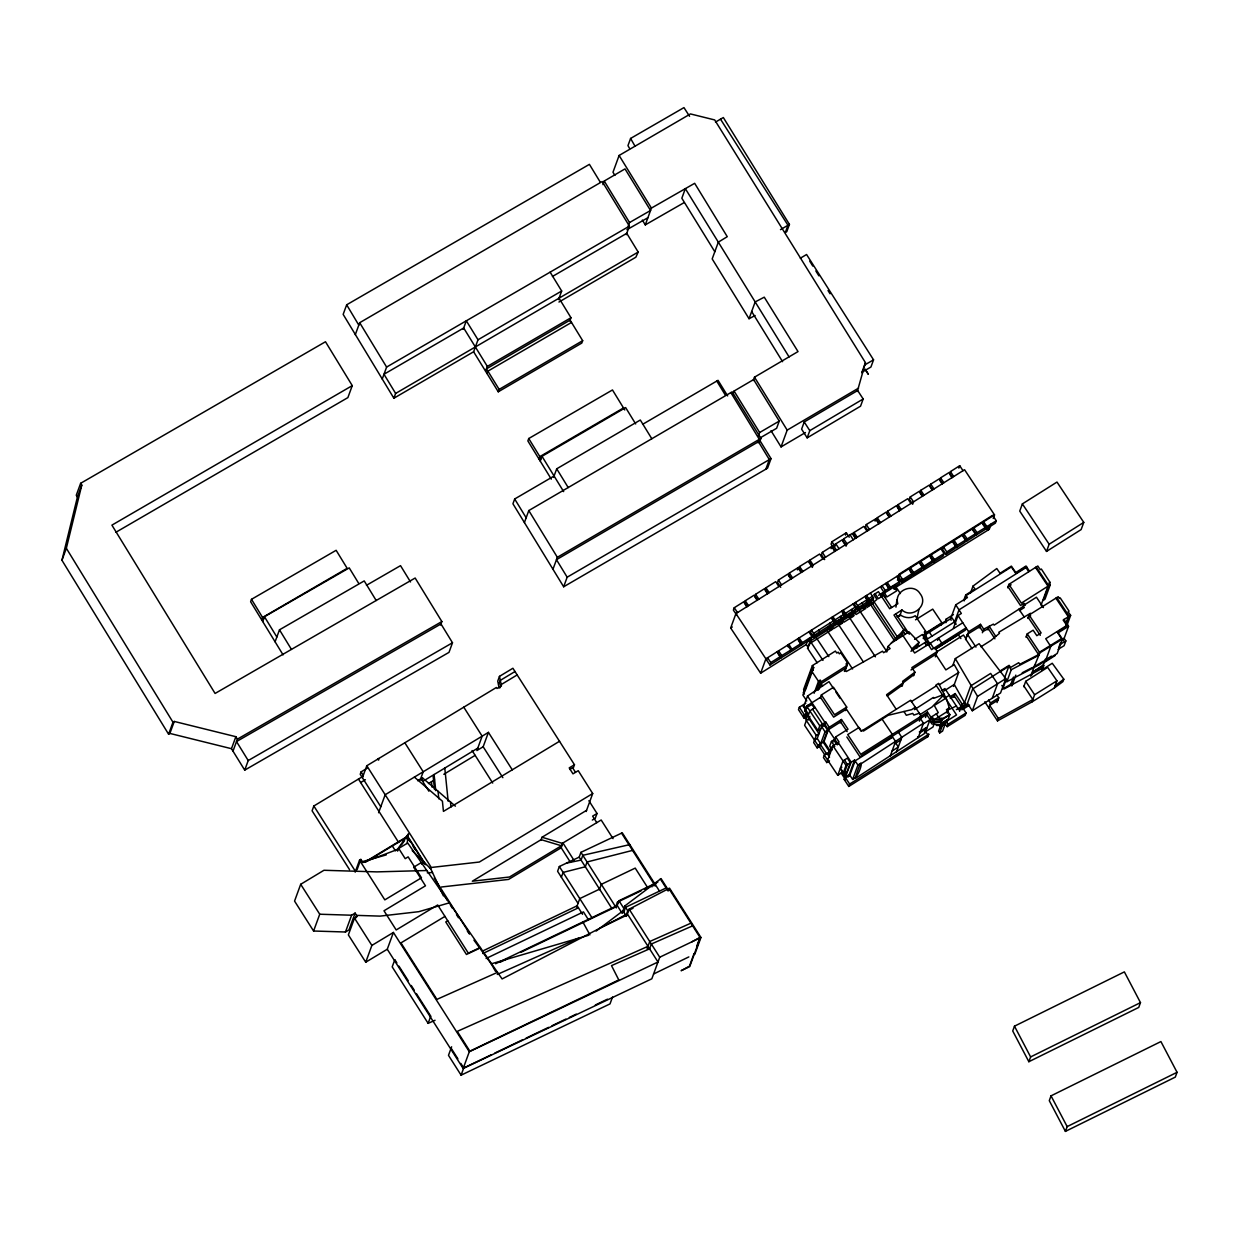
<?xml version="1.0" encoding="UTF-8"?>
<svg xmlns="http://www.w3.org/2000/svg" width="1239" height="1239" viewBox="0 0 1239 1239"><rect width="100%" height="100%" fill="white"/><g stroke="black" fill="none" stroke-linecap="round" stroke-linejoin="round"><path stroke-width="1.5" d="M407.104 843.558L408.514 833.832L397.084 849.892M232.994 751.144L237.377 739.156L235.859 736.694L174.265 721.439L169.882 733.426L168.597 734.216L61.95 560.276L77.391 497.102L81.774 485.115L80.643 483.303L325.485 341.747L352.263 385.623L347.88 397.611L115.877 532.274M61.95 560.276L66.333 548.288L81.774 485.115M857.311 391.493L865.442 362.655L714.686 119.935L690.448 113.926L619.113 155.464L612.98 172.252L614.916 175.396M896.897 599.691L895.952 607.156M80.643 483.303L76.26 495.29L77.391 497.102M168.597 734.216L172.98 722.229L174.265 721.439M600.342 182.303L589.408 164.353L346.672 304.794L343.157 314.381L393.878 398.23L473.608 351.768L478.006 339.78L561.67 291.01L550.131 272.146M261.692 619.872L262.575 617.471L347.152 568.314L336.141 550.302L251.486 599.32L250.603 601.72L283.065 654.858M355.299 334.7L359.682 322.713L602.216 181.529L629.397 226.133L626.268 234.698M262.699 621.513L264.449 616.712L349.228 567.88L358.737 583.445M244.718 770.131L248.218 760.545L236.51 741.557L440.976 623.96L452.498 642.762L448.998 652.364L244.718 770.131L231.476 748.697L235.859 736.694M275.089 641.802L279.487 629.815L364.22 580.921L376.191 600.512M382.232 379.057L386.614 367.069L629.397 226.133M393.878 398.23L395.628 393.429L638.178 252.059L626.764 233.335L552.455 276.467M463.185 329.373L466.313 320.808L478.006 339.78M362.903 776.388L313.839 806L312.089 810.802L349.553 869.654M485.595 371.22L487.345 366.419L570.978 317.726L559.037 298.212M487.02 373.528L487.903 371.142L571.504 322.434M426.836 870.506L376.919 871.884L323.952 870.274L300.69 884.305L294.557 901.094L313.591 931.016L345.464 932.007L348.98 929.885L355.128 913.097L357.266 916.457L354.509 918.13L348.36 934.903L365.737 962.207L387.265 949.244L393.413 932.456L469.302 1051.741L463.169 1068.514L387.265 949.244M473.608 351.768L498.264 391.787L499.147 389.387L582.671 340.679L570.095 320.127L486.478 368.819L499.147 389.387M367.007 768.304L361.091 771.882L360.224 774.282L380.791 806.728M362.408 777.736L366.806 765.748L496.374 687.49L497.009 688.466L501.439 685.787L499.487 676.355L512.9 668.255L574.478 764.742L573.161 768.335M313.591 931.016L319.739 914.227L300.69 884.305M558.541 299.575L561.67 291.01M440.604 624.998L441.858 621.56L415.158 578.024L215.09 693.453L111.913 525.135L352.263 385.623M602.928 184.626L604.245 181.033L625.014 168.891L650.552 210.491L629.536 222.54L628.219 226.133M355.159 872.179L359.542 860.191L360.843 859.401L362.934 862.53L396.217 849.939L407.724 842.985L502.105 978.949L627.383 913.948L657.986 962.006L469.302 1051.741M357.08 869.685L360.843 859.401M378.592 812.722L385.174 794.741L488.429 732.373L512.265 769.806M689.565 116.311L683.959 107.607L630.589 138.443L627.956 145.629L629.706 148.695M345.464 932.007L351.613 915.218L355.128 913.097M569.801 320.932L570.978 317.726M624.766 409.985L612.469 389.96L528.743 438.529L527.86 440.929L551.309 479.152M355.345 918.734L356.584 915.373L380.063 916.117L418.844 911.672L449.292 902.859M554.081 475.993L514.681 498.976L512.931 503.777L563.668 586.775L767.53 468.203L771.03 458.616L760.049 440.79L556.466 559.672L567.168 577.188L563.668 586.775M420.083 780.338L423.211 771.773L404.843 742.781M538.965 459.019L539.848 456.618L623.511 407.941M421.57 780.229L422.453 777.829L455.394 806.171M582.671 340.679L581.788 343.079L498.264 391.787M540.235 461.094L542.001 456.308L625.633 407.585L635.669 423.939M406.206 838.818L407.523 835.225L408.158 836.232M407.197 837.44L408.514 833.832M524.407 522.564L528.79 510.561L732.187 391.818L760.932 438.405L759.677 441.827M365.737 962.207L371.87 945.419L393.413 932.456M642.344 220.077L645.287 224.879L651.42 208.09L694.661 183.31L727.262 236.68L718.326 242.147L712.177 258.92L749.037 318.717L755.093 315.542M553.57 477.371L556.714 468.807L640.315 420.021L651.807 438.745M638.178 252.059L635.855 257.216L558.959 302.037M394.699 960.008L392.19 966.869L428.136 1023.352L435.059 1020.27M499.487 676.355L497.737 681.14L499.147 687.97M498.574 685.182L500.324 680.381L514.99 671.523M500.029 687.769L501.191 684.578L517.174 674.93M463.773 707.175L482.157 736.167L476.891 750.555L483.164 746.761L488.429 732.373M552.966 569.274L557.349 557.287L760.932 438.405M428.136 1023.352L430.63 1016.507M451.616 1046.785L448.487 1055.349L461.094 1075.173L610.006 1003.9L612.515 997.039M540.839 840.445L542.016 837.254L586.574 810.337M461.094 1075.173L464.222 1066.609M749.037 318.717L755.171 301.929L764.262 297.174L798.024 351.582L754.489 377.183L753.25 380.543M560.539 848.173L562.289 843.372L601.178 820.001L613.042 838.633M441.425 887L508.594 879.411L561.205 847.77L562.955 842.985L574.307 860.811M715.492 122.088L723.328 117.535L789.444 224.398L786.811 231.585L785.34 232.452L787.973 225.25L720.509 119.176M659.489 891.12L622.272 832.809L580.936 852.339L579.186 857.14L559.347 866.51L557.596 871.296L578.024 903.386M732.745 394.637L734.061 391.044L753.606 379.583L779.254 421.09L776.621 428.291L760.281 437.801M561.36 877.212L563.11 872.411L585.319 866.773L587.069 861.972L632.556 850.403M586.124 811.53L592.707 793.549L578.241 770.689L572.976 773.848L569.212 767.901L574.478 764.742M588.897 800.704L597.028 813.481L595.262 818.267L592.335 820.048M576.646 907.165L579.775 898.6L599.552 889.137M758.33 436.113L759.646 432.519L779.254 421.09M758.067 442.757L759.321 439.334L730.855 392.608M599.335 889.726L601.318 884.336L635.22 868.105L647.563 887.48M765.826 469.194L769.342 459.607L771.03 458.616M771.03 430.692L781.05 446.907L787.183 430.119L858.534 388.148M615.582 907.289L617.456 902.147L641.198 890.779M616.836 906.545L618.958 900.722L657.832 882.137M622.272 912.74L624.735 906.019L661.053 878.606L668.673 890.578M747.272 606.475L743.958 601.643L734.247 607.73L733.38 610.13L736.663 614.993M623.635 912.585L625.556 907.32L666.102 887.96L667.991 890.934M804.235 421.972L801.602 429.159L807.162 437.847L860.547 406.191L863.18 398.989L857.667 390.533L804.235 421.972L809.795 430.645L807.162 437.847M815.711 634.848L807.983 639.711L806.233 644.512L760.638 673.211L730.669 627.987L735.935 613.599L964.562 469.72L994.53 514.913L993.213 518.506M625.788 916.163L627.755 910.773L632.99 908.264M626.934 915.141L629.133 909.147L669.54 888.177L700.949 937.489L694.8 954.278L693.825 954.185M757.602 599.97L754.148 595.185L745.243 600.745L744.36 603.145L746.838 606.831M767.886 593.496L764.773 588.494L755.604 594.317L754.721 596.718L757.184 600.357M778.913 586.558L775.722 581.664L765.934 587.797L765.067 590.198L767.514 593.837M791.303 578.768L787.88 574.044L778.433 580.053L777.55 582.438L780.725 587.271M647.114 948.718L649.747 941.516L690.913 923.163M649.375 949.43L651.342 944.025L692.616 925.843M861.755 372.722L865.442 362.655M801.648 572.248L798.272 567.508L789.32 573.068L788.453 575.469L790.916 579.109M800.348 258.208L806.574 254.506L873.557 359.837L870.924 367.023L861.926 372.242M797.389 569.909L798.272 567.508M760.638 673.211L765.903 658.823L994.53 514.913M811.932 565.774L808.587 560.957L799.542 566.533L798.659 568.918L800.363 571.38M700.949 937.489L659.737 957.22L651.838 978.795L463.169 1068.514M770.797 662.571L767.561 657.785L766.678 660.17L769.93 664.971L770.797 662.571L780.415 656.531L777.24 651.683M809.888 560.105L809.021 562.506L812.319 567.385L813.187 564.984L809.888 560.105L819.629 554.034L822.882 558.897M780.415 656.531L779.532 658.931L769.93 664.971M781.747 655.617L778.619 650.816L777.736 653.216L780.88 658.017L781.747 655.617L790.854 649.995L787.648 645.132M787.973 646.773L788.856 644.373L791.953 649.282L791.071 651.668L800.317 645.813L801.184 643.413L797.87 638.704M835.21 551.123L831.958 546.291L822.34 552.377L821.457 554.778L824.647 559.61M790.854 649.995L789.986 652.395L780.88 658.017M849.211 537.215L846.345 532.739L831.927 541.722L831.059 544.122L833.057 547.142M831.075 548.691L831.958 546.291M832.453 547.808L833.32 545.423L842.226 539.801L845.587 544.602M802.33 642.638L799.14 637.899L798.272 640.3L801.463 645.039L802.33 642.638L811.979 636.474L808.804 631.813M843.651 538.841L842.768 541.242L846.067 546.136L846.949 543.735L843.651 538.841L852.571 533.266L855.979 538.051M845.478 535.14L846.345 532.739M668.859 888.533L700.252 937.83L689.72 966.606L681.125 970.71L689.442 966.172L694.057 953.581M696.69 946.379L699.973 937.396L691.656 941.934M817.151 662.741L807.534 648.245L810.167 641.059L869.855 603.486L894.403 640.563M811.979 636.474L811.111 638.875L801.463 645.039M809.021 645.922L811.003 640.532L812.072 642.143L832.159 629.505L831.09 627.879M812.753 635.731L813.636 633.33L833.723 620.693M814.704 634.957L811.499 630.124L810.616 632.525L813.837 637.357L814.704 634.957L834.792 622.303L831.586 617.471M866.99 531.113L863.815 526.389L854.012 532.491L853.129 534.876L855.297 538.067M818.886 634.167L819.753 631.782L818.685 630.155M844.409 671.461L847.553 662.896L840.832 652.845L839.33 653.805L838.245 652.194L836.759 653.03L835.396 651.064L812.366 665.606L803.584 689.581L804.916 691.594L803.445 692.415L804.452 694.119M803.445 692.415L812.211 668.425L813.698 667.62L812.366 665.606M812.211 668.425L813.233 670.144L811.638 671.104L802.872 695.079L806.775 700.887M805.83 703.163L799.356 707.237L798.474 709.637L804.266 718.388L807.503 716.374L808.37 713.974L805.133 715.987L804.266 718.388M805.551 689.875L813.698 667.62M879.194 523.447L875.973 518.707L866.278 524.546L865.411 526.947L867.796 530.71M829.898 627.244L830.78 624.843L829.696 623.217M834.157 622.257L835.024 619.872L844.038 614.203L845.153 615.891L844.286 618.292L835.272 623.914L832.004 619.066L832.871 616.666L836.139 621.529L835.272 623.914M803.569 706.834L807.518 696.039L828.984 681.636L833.785 688.869M834.792 622.303L833.924 624.704L813.837 637.357M820.729 728.888L818.034 730.592L804.87 710.876L806.635 706.091L820.497 697.325L833.646 717.118L845.85 709.498M875.09 521.108L875.973 518.707M803.522 717.273L804.39 714.872L807.611 712.843L803.151 706.215L804.003 705.641L805.784 708.321M806.744 708.476L807.905 705.285L808.649 706.4L811.886 704.387M889.571 516.911L886.226 512.11L877.258 517.701L876.391 520.101L878.823 523.787M814.1 693.267L818.499 681.28L820.125 680.257L821.225 681.744L818.081 690.309M840.77 620.476L841.653 618.091L840.522 616.403M805.799 719.518L807.023 716.157M816.362 690.541L820.125 680.257M806.357 720.525L804.607 725.326L818.05 745.46L817.167 747.86L813.651 742.579L816.284 735.393L818.979 733.674L809.021 718.713L806.357 720.525L816.284 735.393M808.107 715.724L809.872 710.938L815.03 707.423M844.502 615.752L845.385 613.351L855.127 607.218M819.134 689.054L821.101 683.665L844.611 668.843L846.299 671.538L882.509 651.203L883.639 652.69L890.113 648.586L888.115 646.417L904.609 629.211L907.149 633.036M846.516 615.04L843.232 610.146L842.365 612.546L845.633 617.425L846.516 615.04L856.288 608.891L852.943 604.043M808.571 719.921L809.888 716.312M899.917 510.406L896.587 505.574L887.651 511.196L886.768 513.581L889.246 517.236M820.094 698.424L821.38 694.94L833.475 687.289L846.717 707.113L845.447 710.597M851.766 613.568L852.649 611.183L851.534 609.48M856.288 608.891L855.406 611.292L845.633 617.425M856.738 608.055L857.605 605.654L867.3 599.568M858.704 607.311L855.483 602.433L854.6 604.833L857.837 609.712L858.704 607.311L868.431 601.287L865.163 596.346M897.144 507.045L898.027 504.645L907.815 498.667L910.897 503.499M862.143 607.033L863.01 604.632L861.895 602.959M818.034 730.592L819.784 725.791L825.763 722.027L829.263 727.278L823.734 742.393M814.519 740.179L817.229 738.475L822.495 724.087L812.521 709.126M867.842 601.054L868.725 598.669L872.488 596.3M868.431 601.287L867.548 603.672L857.837 609.712M823.672 726.116L824.988 722.507L807.518 696.039M869.809 600.249L866.541 595.479L865.658 597.879L868.942 602.65L869.809 600.249L873.541 597.895L870.351 593.078M824.539 725.388L825.763 722.027M845.168 670.593L847.042 665.451L846.036 663.934L847.553 662.896M910.262 496.916L909.38 499.317L912.663 504.227L913.53 501.826L910.262 496.916L919.524 491.171L922.73 496.049M904.331 630.697L893.985 615.04L901.93 609.944C912.074 619.376 929.25 605.081 920.128 593.713C913.251 582.16 893.536 590.771 897.841 603.718L889.664 608.736L878.436 591.669L873.758 594.627L876.995 599.382L867.176 607.451L866.092 605.856M868.942 602.65L872.674 600.296L873.541 597.895M847.12 731.614L840.6 721.903L825.035 731.815L819.769 746.203L817.167 747.86M881.161 596.114L883.701 592.056L887 596.873L896.726 590.848L893.365 585.97M932.642 489.808L929.343 485.069L920.763 490.319L919.88 492.719L922.389 496.359M818.05 745.46L823.997 741.665L830.424 751.299L824.307 755.14L823.439 757.54L826.785 762.558L829.495 760.854M885.327 590.585L882.075 585.706L881.192 588.091L884.445 592.985L885.327 590.585L889.184 588.169L885.839 583.337M834.823 739.311L831.462 741.418L829.712 746.219L832.174 749.998M889.184 588.169L888.301 590.569L884.445 592.985M831.338 747.04L828.705 754.226L829.557 753.699M840.243 722.864L841.482 719.503L848.003 729.213L835.69 736.911L833.847 741.96M890.5 587.286L887.217 582.454L886.334 584.854L889.633 589.687L890.5 587.286L900.226 581.261L896.866 576.383M826.785 762.558L832.933 745.785L839.035 741.913L835.69 736.911M942.538 483.582L939.255 478.858L930.783 484.124L929.9 486.524L932.053 489.73M895.487 585.567L894.171 589.16L895.085 584.978M897.454 580.162L899.437 574.772M900.226 581.261L899.359 583.662L889.633 589.687M898.554 577.173L901.837 581.943L902.72 579.558L912.353 573.456L909.101 568.686M952.419 477.356L949.059 472.539L940.556 477.867L939.689 480.267L942.182 483.907M824.307 755.14L837.765 775.32L843.031 760.932L847.337 758.129L850.357 762.713L844.208 779.501L848.792 786.44L927.903 736.647L928.785 734.247L927.453 734.262L925.641 731.645M912.353 573.456L911.486 575.856L901.837 581.943M962.997 470.696L959.729 465.709L950.468 471.579L949.585 473.979L952.017 477.712M913.716 572.588L910.464 567.818L909.596 570.219L912.849 574.989L913.716 572.588L922.699 566.951L919.477 562.15M886.133 651.822L888.115 646.417M899.591 616.341L901.93 609.944M841.87 767.158L840.398 768.118L843.403 772.625L846.036 765.423L854.554 760.08L857.915 765.036L852.649 779.424L849.288 774.468L845.091 777.101M840.987 769.558L843.898 774.158L847.414 764.571L844.502 759.972M922.699 566.951L921.816 569.351L912.849 574.989M958.847 468.11L959.729 465.709M924.155 566.099L920.809 561.313L919.927 563.714L923.287 568.5L924.155 566.099L932.967 560.369L929.854 555.614M848.405 776.868L854.554 760.08M849.551 775.97L855.08 760.87L892.034 737.623L891.461 736.771L859.881 756.719L846.856 736.973M901.558 634.616L902.875 631.007L905.09 634.337M848.792 786.44L849.66 784.039L928.785 734.247M932.967 560.369L932.084 562.754L923.287 568.5M934.469 559.594L931.155 554.809L930.272 557.209L933.587 561.995L934.469 559.594L944.103 553.523L940.85 548.691M855.452 777.658C864.853 746.405 862.143 775.382 852.649 779.424M944.103 553.523L943.22 555.924L933.587 561.995M946.797 551.944L943.545 547.003L942.678 549.404L945.93 554.344L946.797 551.944L955.935 546.027L952.745 541.211M902.023 686.267L903.339 682.674L914.026 674.589M916.984 647.982L919.028 642.391L909.023 631.844L891.383 643.01M955.935 546.027L955.068 548.412L945.93 554.344M924.464 634.43L925.626 631.24L915.249 615.752C910.727 618.757 904.346 618.044 900.18 614.745L897.113 616.712M957.36 545.206L954.061 540.39L953.194 542.775L956.493 547.607L957.36 545.206L965.816 539.894L962.579 535.016M923.241 638.565L924.418 635.359L952.017 617.843L956.183 624.255M923.907 638.131L925.068 634.941L927.655 638.859L954.619 621.839M913.592 675.782L914.909 672.188L911.858 667.589L937.304 651.482L934.609 647.718L931.589 649.639L928.228 644.481L914.63 653.015L902.55 635.018L893.613 640.671M891.073 737.855L892.343 734.371L921.243 716.127L910.634 700.236L861.523 731.118L859.061 727.463L847.724 734.572L860.764 754.319L892.343 734.371L882.106 719.178M965.816 539.894L964.949 542.279L956.493 547.607M967.225 538.95L963.927 534.179L963.044 536.58L966.358 541.35L967.225 538.95L975.666 533.591L972.46 528.805M890.314 755.883L895.58 741.495L892.157 736.338M941.005 625.168L941.872 622.768L932.719 609.123L915.497 619.825M975.666 533.591L974.799 535.991L966.358 541.35M896.525 751.81L901.791 737.422L898.523 732.311M937.582 640.439L938.465 638.039L941.841 643.165L940.959 645.565M977.06 532.693L973.823 527.953L972.94 530.338L976.177 535.093L977.06 532.693L985.671 527.318L982.481 522.502M953.441 614.559L946.054 619.221L945.899 622.69M935.337 656.871L937.304 651.482M1029.47 571.21L1026.031 565.991L1015.794 572.542L1011.349 566.115L1000.028 573.254L996.791 568.531L973.018 586.093L974.954 589.098L965.723 594.937L967.427 597.585L955.749 604.833L950.483 619.221L951.149 620.243M985.671 527.318L984.804 529.719L976.177 535.093M986.925 526.59L983.627 521.774L982.744 524.174L986.043 528.991L986.925 526.59L996.28 520.721L992.563 515.347L899.034 574.184L902.72 579.558M893.768 588.571L987.684 530.292L989.001 526.699M954.402 622.443L959.001 609.851L1026.775 567.121M987.684 530.292L989.264 529.301L991.231 523.911M953.426 628.111L958.026 615.535L961.356 613.475L955.749 604.833M919.4 721.16L921.243 716.127M963.834 600.063L965.723 594.937M964.128 600.915L966.095 595.525L1011.38 566.966L1015.763 573.378L1025.66 567.183L1028.742 571.659M996.28 520.721L995.397 523.121L986.043 528.991M970.509 592.939L973.018 586.093M891.461 736.771L920.36 718.527L923.489 723.189L918.223 737.577L855.808 778.154M925.502 717.505L927.469 712.1L932.719 719.874L931.836 722.275L941.206 722.213L933.168 722.26L934.051 719.859L947.603 711.325L949.864 714.593L947.231 721.779L940.649 725.419L936.498 725.481L935.77 724.319M925.006 730.824L926.168 727.618L926.679 728.424L919.973 732.791L919.384 731.893L926.168 727.618M952.806 665.467L955.315 658.606L979.12 643.691L1005.789 678.6L1000.539 692.988L972.305 710.768L967.427 703.334M934.299 723.437L932.982 727.03L924.418 732.419M965.522 639.541L967.427 634.306L979.631 626.717L982.821 631.534L988.35 628.684L994.902 638.813M972.073 648.694L965.677 639.107L968.65 631.704L980.498 624.332L983.704 629.149L982.388 632.742M953.565 686.421L958.676 672.467L954.247 664.615L945.853 669.912L935.693 654.347L910.975 669.989M930.21 721.392L932.007 724.01L940.324 724.614L942.074 719.813L949.864 714.593L943.282 718.233L939.131 718.279L936.328 713.85M1022.376 503.901L1019.743 511.103L1046.521 551.417L1081.136 529.58L1083.769 522.393L1056.991 482.064L1022.376 503.901L1049.154 544.231L1046.521 551.417M942.337 725.713L941.175 724.072L938.543 731.273L939.704 732.915L942.337 725.713L945.202 723.917L947.185 726.658L965.181 715.352L966.064 712.967L962.579 707.639L958.816 709.777L944.908 688.574L941.857 690.51M947.277 713.246L949.244 707.841L946.72 699.477L938.62 683.355L935.925 685.074L945.063 698.703L934.299 705.471L938.248 712.642L930.907 717.257L924.929 733.225L918.223 737.577L917.619 736.694M953.875 697.185L955.192 693.577L963.292 705.843L961.929 709.885M979.182 627.925L980.498 624.332M947.185 726.658L948.067 724.257L966.064 712.967M987.917 629.877L989.233 626.284L995.784 636.412M959.559 711.372L962.192 704.17L964.562 702.699L954.278 684.47L944.025 690.975M964.438 703.04L970.71 685.91L990.658 673.427L997.55 683.789L992.284 698.177M1007.648 587.797L1008.887 584.374L1037.817 565.991L1040.202 569.646L1041.364 569.042L1049.975 582.315L1043.501 600.094M972.305 710.768L977.571 696.38L1005.789 678.6M988.784 707.779L990.534 702.978L998.773 697.789L996.776 694.785M1006.858 681.713L1011.241 669.726L1008.84 666.272L1004.457 678.26L1006.858 681.713L1039.118 664.832L1057.177 653.495L1062.443 639.107L1058.183 632.804L1068.545 626.33L1064.007 619.454L1070.635 615.38L1068.111 611.787L1069.04 611.121L1060.228 597.91L1059.391 598.468L1058.245 596.671L1029.067 615.009L1027.812 618.431M997.023 702.575L998.773 697.789M1006.006 680.041L1002.707 689.039L1010.838 684.284L1013.471 677.083M1026 637.264L1027.255 633.841L1033.125 630.202L1036.842 635.7L1041.132 632.928L1029.067 615.009M984.804 701.785L997.488 720.881L998.371 718.481L1032.846 699.524L1023.972 686.112M1041.116 605.035L1048.008 586.202L1035.51 567.462M1015.81 675.116L1011.86 685.91L1010.838 684.284M1049.975 582.315L1049.092 582.872L1050.285 584.746L1045.019 599.134L1042.742 600.59M1023.755 686.716L1025.722 681.326L1047.652 667.341L1056.929 680.831L1054.296 688.017L1031.979 701.924L997.488 720.881M1030.709 676.184L1034.658 665.389M1038.174 655.803L1039.49 652.21L1061.42 638.658L1057.363 632.231L1067.275 626.051L1063.155 620.104L1064.007 619.454M1031.7 675.193L1032.861 671.987L1043.749 665.622L1043.3 664.956L1032.861 671.987M1062.443 639.107L1039.877 652.814L1034.224 666.597L1043.718 661.022M1042.138 668.146L1045.406 659.194M1041.984 670.423L1043.749 665.622M1031.979 701.924L1034.611 694.738L1056.929 680.831M1065.695 623.991L1068.328 616.805L1055.876 598.158M1065.912 625.246L1069.211 616.263L1056.743 597.616M1058.664 647.811L1060.584 642.561M1067.337 624.379L1070.635 615.38M1068.545 626.33L1063.279 640.718L1062.365 639.324M1064.022 638.178L1065.85 640.919L1064.084 645.705L1058.075 649.406M1001.824 685.446L1004.225 688.915L1042.866 668.022L1043.47 668.952L1052.252 663.268L1063.821 679.235L1062.938 681.62L1054.296 688.017M1014.478 1026.171L1012.728 1030.972L1028.85 1061.715L1138.734 1007.431L1140.484 1002.63L1124.362 971.887L1014.478 1026.171L1030.616 1056.929L1028.85 1061.715M1051.028 1095.849L1049.278 1100.65L1065.416 1131.393L1175.3 1077.109L1177.05 1072.308L1160.912 1041.565L1051.028 1095.849L1067.166 1126.607L1065.416 1131.393M917.309 616.898L918.889 609.603M397.316 850.728L399.392 847.817M401.467 844.905L404.564 840.538M943.049 695.668L932.053 706.942L919.942 714.671M911.842 648.88L919.028 642.391M596.145 931.078L622.985 910.82L626.5 916.349M914.909 672.188L902.596 681.326L903.339 682.674L886.597 694.707L896.029 709.018M1055.179 685.616L1063.821 679.235M887.232 696.008L902.457 685.074M915.296 707.237L911.718 709.637L888.193 715.29L863.475 731.056L862.933 730.236M914.428 709.622L933.385 697.449L933.803 698.3L944.397 694.289M940.324 724.614L948.114 719.379L941.532 723.034M949.244 707.841L946.441 709.684L947.603 711.325M923.489 723.189L861.074 763.766M894.697 743.88L900.923 739.807M892.065 751.082L898.29 747.009L895.023 741.898M837.765 775.32L842.071 772.517L849.66 784.039M1019.589 610.579L1024.343 607.513M919.508 717.242L927.469 712.1M920.221 718.605L926.602 714.5L931.836 722.275M1046.645 659.133L1051.4 656.097M1044.183 662.555L1055.287 655.431M829.263 727.278L841.482 719.503M919.307 713.23L913.84 715.073L912.74 713.416L906.313 715.275L903.99 711.496M791.953 649.282L801.184 643.413M925.626 631.24L924.294 632.076L926.261 635.003M924.759 633.625L941.872 622.768M924.201 637.342L923.535 637.76L928.367 645.101M1011.117 584.793L1008.019 586.759L1020.502 605.515L1024.018 603.269L1025.226 605.128L994.158 625.137L993.368 624.131L983.704 629.149M1050.285 584.746L1021.37 603.114L1008.887 584.374M1023.151 605.67L1036.439 597.213L1043.408 607.59M958.676 672.467L939.27 684.795M1000.787 671.12L972.692 688.946L966.559 705.734L964.562 702.699M821.225 681.744L847.042 665.451M898.182 635.901L903.773 632.37M1049.154 544.231L1083.769 522.393M914.614 639.37L922.327 634.492L925.92 639.943M804.87 710.876L806.155 710.071M806.666 717.118L805.861 717.644L806.62 718.775M980.947 646.773L990.983 640.424L999.455 633.33L998.789 632.277L1030.492 613.259M911.331 701.646L936.483 685.771M1000.771 671.368L1008.84 666.272M857.915 765.036L860.718 763.27M730.669 627.987L732.28 626.98M898.414 580.952L901.636 578.923M853.578 611.013L858.426 607.962M866.851 602.665L868.849 601.411L870.986 604.617M878.559 595.293L882.323 592.923L885.668 597.756M807.534 648.245L808.37 647.718L806.233 644.512M928.228 644.481L962.78 622.768M934.609 647.718L966.11 627.848L965.243 630.248L935.182 649.205M936.312 652.179L963.477 635.049L966.017 638.906M1067.631 624.936L1045.731 638.704L1050.765 646.448L1045.499 660.836L1045.066 660.155M922.017 724.707L931.093 718.992M849.815 775.258L846.454 777.38L845.927 776.574M1059.825 644.621L1065.85 640.919M947.572 720.587L956.539 714.934L946.224 699.385M939.704 732.915L942.569 731.118L946.069 721.516L948.067 724.257M997.906 700.19L989.651 705.378L998.371 718.481M922.854 635.297L946.766 620.29L946.054 619.221M935.693 649.019L958.397 634.755L960.891 638.565M1030.662 615.86L1028.2 617.409L1040.264 635.328M843.403 772.625L844.781 771.758M843.898 774.158L846.841 772.3M844.208 779.501L851.193 762.186L838.168 742.471M836.139 621.529L845.153 615.891M1000.198 670.903L1009.119 665.328L1010.606 667.449L1018.737 662.695L1019.759 664.321L1038.607 654.61M956.508 705.874L949.724 709.235M956.4 709.653L961.309 706.571M963.462 708.925L969.61 705.084M846.717 707.113L834.513 714.717L821.38 694.94M945.218 697.867L949.415 695.28M949.864 696.86L955.192 693.577M950.313 698.44L954.324 695.977L962.409 708.228L964.794 706.772L965.661 704.372L963.292 705.843M360.657 782.537L365.35 779.703M417.636 780.74L422.453 777.829M423.676 780.833L477.774 748.155M428.493 783.528L434.517 779.889M443.81 774.282L475.141 755.356M559.61 741.216L443.438 811.39L442.416 801.199L414.384 777.101M364.824 862.096L407.631 836.232L425.751 864.714M365.985 861.895L407.182 837.022L410.186 841.761M421.322 862.576L413.656 867.207L425.473 885.808L383.997 910.773L396.186 929.962L437.677 904.981L468.342 953.163L480.236 947.463M421.771 864.172L424.419 862.576L430.723 868.74L443.407 895.89M430.723 868.74L429.53 867.594M592.707 793.549L479.354 862.034L431.265 867.47L366.806 765.748M597.028 813.481L592.629 816.129L596.78 822.65M447.728 920.778L445.761 921.955L466.453 954.479L480.484 947.82M444.956 916.395L400.956 942.894L436.902 999.377L497.52 972.352M569.754 769.45L572.604 767.746L575.438 772.191M809.795 430.645L863.18 398.989M781.05 446.907L805.443 432.55M895.534 589.129L896.897 588.324L900.412 593.574M780.462 229.649L789.444 224.398M642.623 424.327L718.031 380.327L727.634 395.907M567.168 577.188L769.342 459.607L758.454 441.734M864.559 365.04L873.557 359.837M366.465 585.304L400.522 565.65L410.527 581.958M248.218 760.545L452.498 642.762M237.377 739.156L441.858 621.56M626.903 229.726L647.92 217.692M683.866 202.762L645.287 224.879M688.838 956.911L653.603 973.993M1011.241 669.726L1039.01 655.199L1026.372 636.242M1022.221 672.777L1032.505 667.48M1030.616 1056.929L1140.484 1002.63M1067.166 1126.607L1177.05 1072.308M483.287 950.716L577.142 905.786L582.578 914.305M482.823 953.534L578.427 907.784M486.106 958.49L583.445 911.904L588.432 919.741M644.59 889.153L656.314 883.546M495.585 963.741L617.208 905.523L622.102 913.22M500.324 962.161L507.278 958.831M521.185 952.171L615.706 906.933M600.45 927.825L626.005 915.575M463.727 1067.972L491.434 1054.714M494.888 1053.057L522.595 1039.8M526.064 1038.143L548.567 1027.363M552.036 1025.706L565.882 1019.078M569.351 1017.42L576.274 1014.106M595.324 1004.984L607.451 999.192M497.288 974.458L578.505 938.233L588.51 935.306M647.997 946.317L457.268 1031.375L469.875 1051.183L618.788 979.925L611.508 965.615L649.592 948.826M480.593 949.26L491.233 963.849L578.505 938.233M362.562 861.585L386.227 854.91M629.784 844.611L582.826 855.313L581.076 860.098L566.502 863.118M432.488 872.519L427.269 872.829M932.719 719.874L942.074 719.813L933.757 719.209L931.96 716.591M926.571 736.647L927.903 736.647M319.739 914.227L351.613 915.218M169.882 733.426L231.476 748.697M542.016 837.254L562.289 843.372M412.215 850.635L424.419 862.576M919.353 646.046L918.145 644.791L910.959 651.265L926.71 641.477L929.42 645.565M377.74 759.135L378.607 760.111L378.917 758.423M467.304 931.047L469.519 934.082M473.948 940.153L479.493 947.742M799.542 566.533L802.934 571.442M940.556 477.867L943.886 482.73M1018.876 609.201L1024.25 617.007M920.763 490.319L924.093 495.182M852.494 614.405L853.656 616.093L843.883 622.226L842.752 620.538M849.427 613.63L851.611 616.805M863.025 605.066L865.209 608.256M822.619 685.91L821.101 683.665M887.651 511.196L890.949 516.043M854.012 532.491L857.249 537.261M755.604 594.317L758.888 599.165M789.32 573.068L792.619 577.932M734.247 607.73L737.546 612.593M832.391 627.058L833.506 628.715L842.52 623.078L841.405 621.389M831.524 629.458L829.371 626.253L828.086 627.073L830.207 630.279M765.934 587.797L769.218 592.66M811.638 671.104L818.499 681.28M811.127 703.256L814.271 707.934M806.728 715.244L807.503 716.374M929.374 632.215L931.991 636.118M745.243 600.745L748.542 605.67M1036.238 566.997L1048.767 585.722M930.783 484.124L934.005 488.94M841.87 622.938L839.732 619.732L838.385 620.584L840.522 623.79M806.635 706.091L819.784 725.791M1027.255 633.841L1039.877 652.814M967.427 634.306L975.96 647.099M891.646 607.528L883.577 595.386L878.389 598.654L875.121 593.76M833.32 545.423L836.573 550.271M833.258 549.032L834.885 551.463M859.262 610.146L886.969 651.791M835.876 692.028L840.073 698.331M845.741 708.181L861.028 731.103M838.153 744.314L824.88 724.428L821.612 726.488L825.035 731.815M832.933 745.785L846.036 765.423M988.521 528.186L989.264 529.301M877.258 517.701L880.511 522.61M988.552 699.989L990.534 702.978M895.797 613.878L909.302 634.213M872.736 599.831L898.105 638.008M871.853 602.231L872.922 603.811M854.972 612.856L856.072 614.498L865.798 608.473L864.667 606.754M851.967 612.035L854.105 615.241M841.901 610.982L844.038 614.203M837.889 623.604L863.475 662.091M816.052 637.342L828.845 656.624M810.167 641.059L822.99 660.372M807.983 639.711L810.12 642.917M735.935 613.599L765.903 658.823M826.568 753.73L820.172 744.112L819.289 746.498L824.616 754.52M1025.722 681.326L1034.611 694.738M930.288 643.18L933.695 648.307M839.035 548.722L835.814 543.844L834.931 546.244L831.927 541.722M871.606 598.685L872.674 600.296M871.791 602.681L896.355 639.773M866.417 601.953L868.973 605.886M861.663 605.933L863.784 609.154M822.34 552.377L825.53 557.225M827.063 630.419L852.571 668.967M824.121 724.908L827.606 730.189L823.207 742.176L829.588 751.825M833.971 739.838L837.285 744.856M799.356 707.237L805.133 715.987M841.049 772.904L845.571 779.765M924.418 635.359L930.21 644.156M848.901 616.681L875.4 656.825M958.026 615.535L968.65 631.704M778.433 580.053L781.592 584.87M1040.59 603.796L1042.541 606.785M977.571 696.38L955.315 658.606M831.462 741.418L834.761 746.467M827.079 753.405L829.541 757.199M924.666 642.747L926.447 645.504M950.468 471.579L953.689 476.55M898.027 504.645L901.202 509.585M897.95 508.284L899.529 510.747M817.229 738.475L820.636 743.803M866.278 524.546L869.484 529.564M850.078 534.83L853.237 539.77M660.356 878.947L666.102 887.96M621.56 833.135L655.183 885.931M652.876 884.507L653.743 885.854M651.373 885.916L651.993 886.892M629.133 909.147L659.737 957.22M624.735 906.019L628.25 911.548M618.958 900.722L623.852 908.419M617.456 902.147L618.091 903.123M580.936 852.339L616.325 907.924M579.186 857.14L611.896 908.512M561.205 847.77L570.482 862.359M483.164 746.761L502.864 777.689M559.347 866.51L592.18 918.068M398.71 848.436L405.215 858.658L408.142 856.877L421.477 877.801L384.818 899.87L359.542 860.191M397.827 850.837L397.161 849.784M392.097 845.618L395.442 850.868M434.223 878.017L469.488 933.463M424.931 864.141L409.288 839.562L408.266 840.181L407.29 838.633L407.631 836.232L406.284 837.053M439.21 887.511L442.277 892.328M444.321 895.534L447.387 900.35M450.454 905.151L452.498 908.373M456.494 914.661L458.492 917.805M313.839 806L355.314 871.156M394.823 959.667L396.867 962.904M398.927 966.126L408.173 980.653M411.255 985.501L414.337 990.333M416.381 993.57L430.769 1016.166M451.12 1048.163L457.903 1058.834M460.815 1063.403L462.751 1066.454M354.509 918.13L371.87 945.419M472.074 750.524L492.704 783.048M420.981 778.727L428.895 791.21M413.176 846.485L415.189 849.644M420.222 857.589L423.32 862.483M361.091 771.882L363.29 775.351M358.458 779.068L398.664 842.489M809.748 261.181L812.799 266.075M815.851 270.954L818.886 275.848M828.024 290.515L830.053 293.782M789.073 356.925L685.337 188.638L681.837 198.24L714.81 251.734M751.67 311.531L782.568 361.664M754.489 377.183L787.183 430.119M734.061 391.044L759.646 432.519M487.345 366.419L463.68 327.994L383.982 374.255L395.628 393.429M619.113 155.464L651.42 208.09M556.714 468.807L568.205 487.562M542.001 456.308L563.652 491.62M528.743 438.529L541.118 458.709M528.79 510.561L557.349 557.287M514.681 498.976L526.157 517.763M66.333 548.288L172.98 722.229M604.245 181.033L629.536 222.54M716.792 381.054L725.357 395.117M279.487 629.815L291.444 649.406M264.449 616.712L276.855 637.016M251.486 599.32L263.582 619.113M359.682 322.713L386.614 367.069M346.672 304.794L358.799 325.114M630.589 138.443L634.957 146.078M491.233 963.849L495.554 971.422M582.841 921.971L589.919 934.856M940.153 725.481L941.005 728.284M450.469 801.927L450.981 807.023M444.786 768.072L448.162 801.199M438.033 791.241L438.807 798.861M435.741 790.668L434.099 774.53L433.216 776.93L434.502 789.475M431.466 781.732L432.008 787.106M541.133 839.655L472.322 881.208L509.477 877.011L561.422 845.772L541.133 839.655M868.291 374.224L865.209 369.361L868.291 374.224"/></g></svg>
